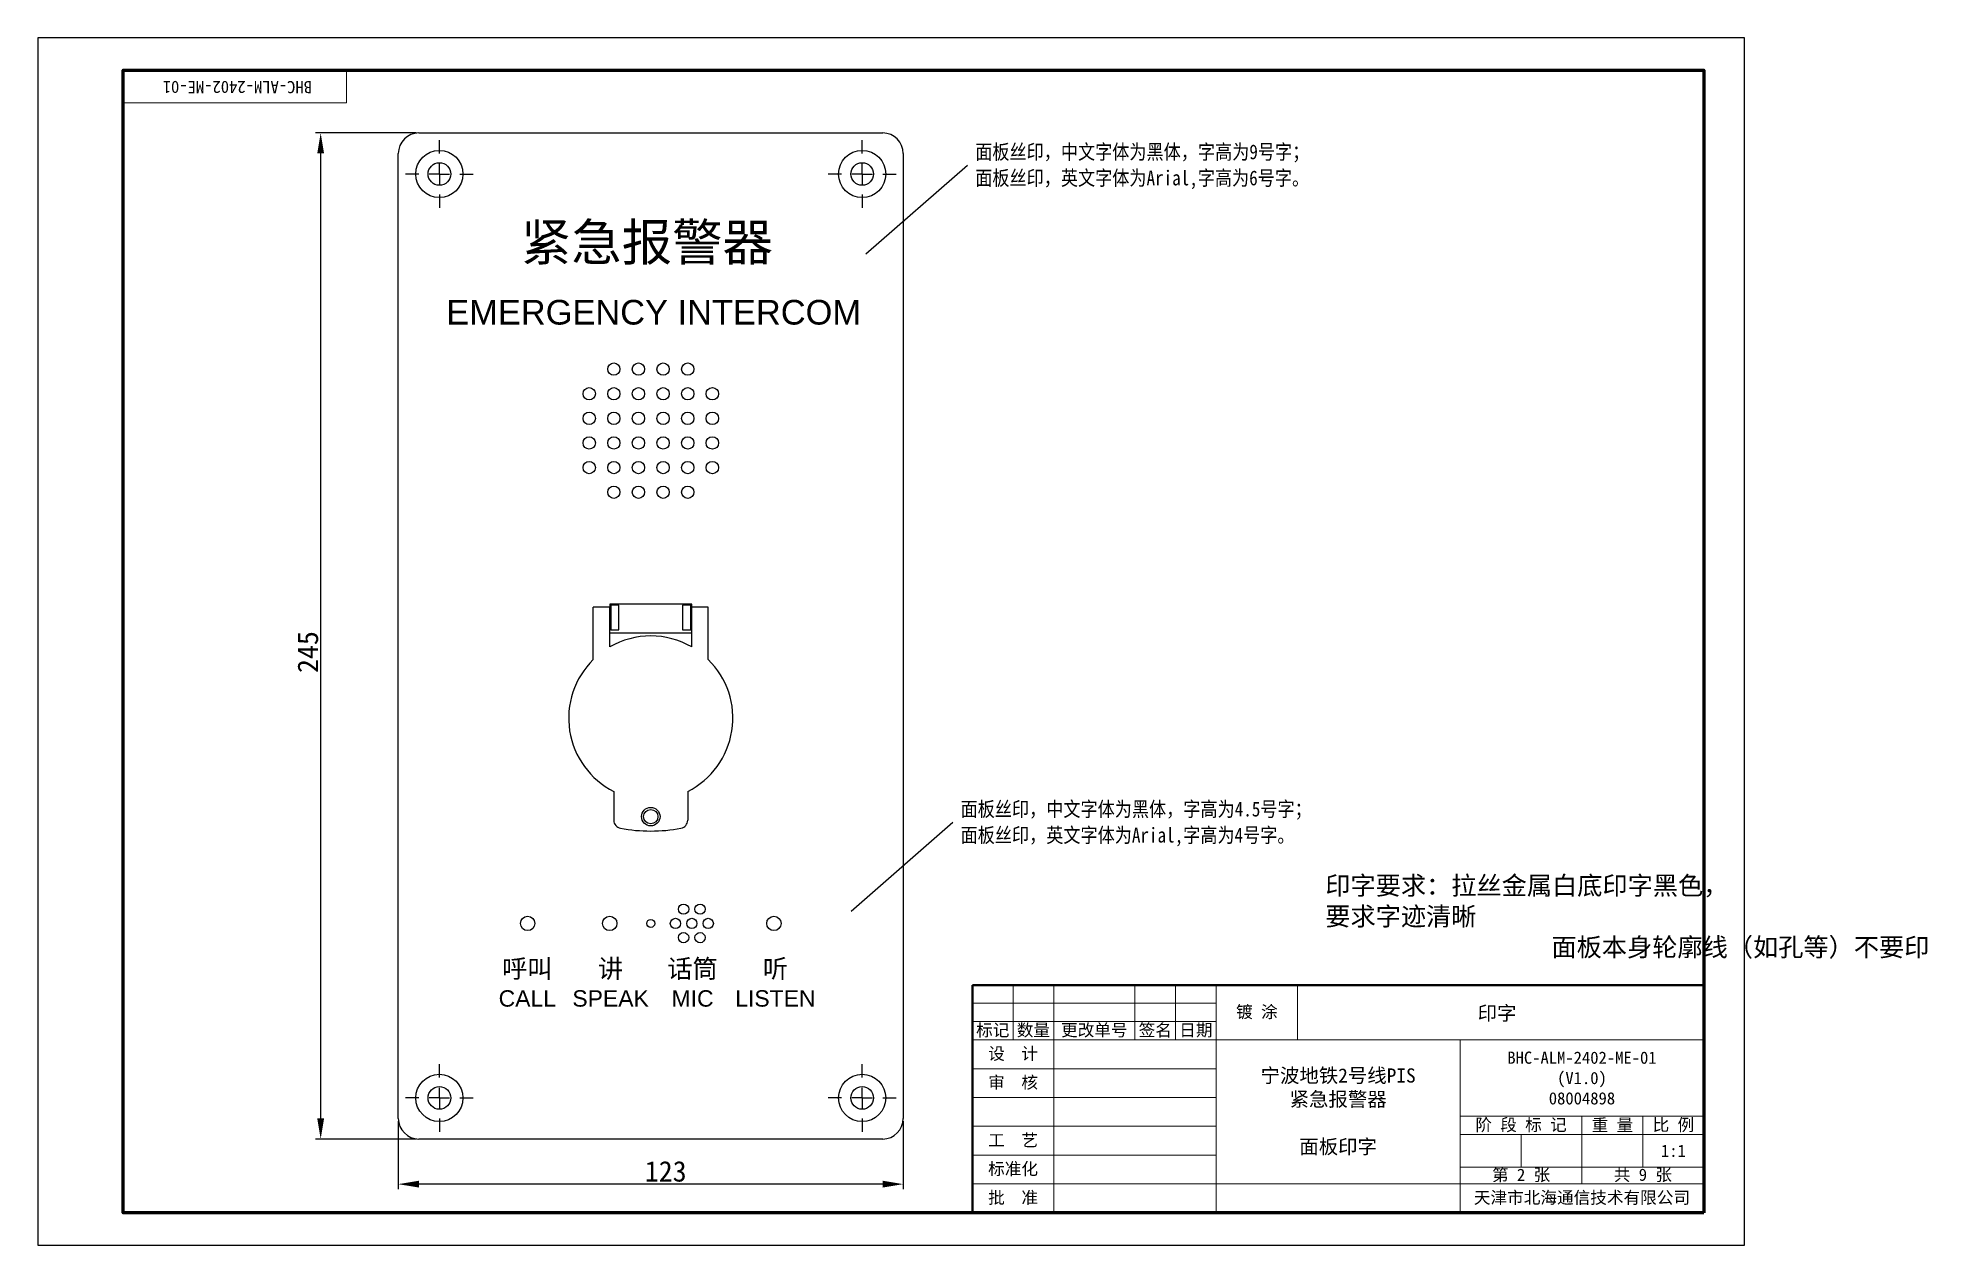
# Model space of a CAD drawing. Header units: millimetres. Extents: x 2047 to 2508, y -516 to -222.
import ezdxf

# ---------------------------------------------------------------- set-up
doc = ezdxf.new("R2010")
doc.units = ezdxf.units.MM
doc.header["$LTSCALE"] = 2
doc.header["$PDMODE"] = 3
doc.header["$PDSIZE"] = -1
doc.linetypes.add('SLD-Solid', pattern=[0])
doc.layers.add('BOTTOMOVERLAY', color=54, linetype='SLD-Solid')
doc.layers.add('DIMENSIONS', color=3, linetype='Continuous')
doc.styles.add('SIMPLEX', font='SimSun.ttf', dxfattribs={"width": 0.85, "height": 5})
doc.styles.add('SLDTEXTSTYLE1', font='simfang0.ttf', dxfattribs={"bigfont": 'bigfont'})
doc.styles.get("Standard").update_dxf_attribs({"font": 'SimSun.ttf'})
doc.dimstyles.new('ISO-25', dxfattribs={"dimtxt": 5, "dimasz": 5, "dimexe": 1.25, "dimexo": 0.625, "dimtad": 1, "dimtxsty": 'Standard', "dimcen": 2.5, "dimadec": 0, "dimazin": 0, "dimtfac": 1, "dimtmove": 0, "dimatfit": 3, "dimfxl": 0, "dimarcsym": 0})

# ---------------------------------------------------------------- blocks, each defined once
blk = doc.blocks.new('*D56')
at = {"layer": 'BOTTOMOVERLAY', "color": 0, "lineweight": -2}
for p, q in [((2139.45, -244.95), (2114.9, -244.95)), ((2116.15, -249.95), (2116.15, -484.95)), ((2139.45, -489.95), (2114.9, -489.95))]:
    blk.add_line(p, q, dxfattribs=at)
at = {"layer": 'BOTTOMOVERLAY', "color": 0}
for points in [[(2115.32, -249.95), (2116.98, -249.95), (2116.15, -244.95)], [(2115.32, -484.95), (2116.98, -484.95), (2116.15, -489.95)]]:
    blk.add_solid(points, dxfattribs=at)
at = {"layer": 'Defpoints', "color": 0}
for p in [(2140.07, -244.95), (2116.15, -489.95), (2140.07, -489.95)]:
    blk.add_point(p, dxfattribs=at)
at = {"layer": 'BOTTOMOVERLAY', "color": 0, "lineweight": -3, "insert": (2110.52, -371.37), "char_height": 5, "attachment_point": 2, "rotation": 90}
blk.add_mtext('245', dxfattribs=at)
blk = doc.blocks.new('*D57')
at = {"layer": 'BOTTOMOVERLAY', "color": 0, "lineweight": -2}
for p, q in [((2135.07, -485.57), (2135.07, -502.19)), ((2258.07, -485.57), (2258.07, -502.19)), ((2253.07, -500.94), (2140.07, -500.94))]:
    blk.add_line(p, q, dxfattribs=at)
at = {"layer": 'BOTTOMOVERLAY', "color": 0}
for points in [[(2140.07, -500.11), (2140.07, -501.77), (2135.07, -500.94)], [(2253.07, -500.11), (2253.07, -501.77), (2258.07, -500.94)]]:
    blk.add_solid(points, dxfattribs=at)
at = {"layer": 'Defpoints', "color": 0}
for p in [(2135.07, -484.95), (2258.07, -484.95), (2135.07, -500.94)]:
    blk.add_point(p, dxfattribs=at)
at = {"layer": 'BOTTOMOVERLAY', "color": 0, "lineweight": -3, "insert": (2200.21, -495.32), "char_height": 5, "attachment_point": 2}
blk.add_mtext('123', dxfattribs=at)
blk = doc.blocks.new('SW_CENTERMARKSYMBOL_109')
at = {"layer": 'BOTTOMOVERLAY', "color": 0}
for p, q in [((0, 5), (0, 8.25)), ((-5, 0), (-8.25, 0)), ((0, 0), (-2.5, 0)), ((0, 0), (0, 2.5)), ((0, 0), (0, -2.5)), ((0, 0), (2.5, 0)), ((5, 0), (8.25, 0)), ((0, -5), (0, -8.25))]:
    blk.add_line(p, q, dxfattribs=at)
blk = doc.blocks.new('SW_CENTERMARKSYMBOL_110')
at = {"layer": 'BOTTOMOVERLAY', "color": 0}
for p, q in [((0, 5), (0, 8.25)), ((-5, 0), (-8.25, 0)), ((0, 0), (-2.5, 0)), ((0, 0), (0, 2.5)), ((0, 0), (0, -2.5)), ((0, 0), (2.5, 0)), ((5, 0), (8.25, 0)), ((0, -5), (0, -8.25))]:
    blk.add_line(p, q, dxfattribs=at)
blk = doc.blocks.new('SW_CENTERMARKSYMBOL_111')
at = {"layer": 'BOTTOMOVERLAY', "color": 0}
for p, q in [((0, 5), (0, 8.25)), ((-5, 0), (-8.25, 0)), ((0, 0), (-2.5, 0)), ((0, 0), (0, 2.5)), ((0, 0), (0, -2.5)), ((0, 0), (2.5, 0)), ((5, 0), (8.25, 0)), ((0, -5), (0, -8.25))]:
    blk.add_line(p, q, dxfattribs=at)
blk = doc.blocks.new('SW_CENTERMARKSYMBOL_112')
at = {"layer": 'BOTTOMOVERLAY', "color": 0}
for p, q in [((0, 5), (0, 8.25)), ((-5, 0), (-8.25, 0)), ((0, 0), (-2.5, 0)), ((0, 0), (0, 2.5)), ((0, 0), (0, -2.5)), ((0, 0), (2.5, 0)), ((5, 0), (8.25, 0)), ((0, -5), (0, -8.25))]:
    blk.add_line(p, q, dxfattribs=at)
blk = doc.blocks.new('A$C305E76BB')
for p, q in [((27.89, -8.87), (3.09, -30.48)), ((24.33, -168.92), (-0.47, -190.53))]:
    blk.add_line(p, q)
at = {"layer": 'DIMENSIONS', "color": 0, "style": 'SIMPLEX', "width": 0.85}
for s, p in [('面板丝印，中文字体为黑体，字高为9号字；', (29.77, -7.37, 8102.56)), ('面板丝印，英文字体为Arial,字高为6号字。', (29.77, -13.72, 8102.56)), ('面板丝印，中文字体为黑体，字高为4.5号字；', (26.21, -167.42, 8102.56)), ('面板丝印，英文字体为Arial,字高为4号字。', (26.21, -173.76, 8102.56))]:
    blk.add_text(s, height=3.6, rotation=360, dxfattribs=at).set_placement(p)

msp = doc.modelspace()

# ---------------------------------------------------------------- linework, layer by layer
at = {"color": 0, "lineweight": 13}
for p, q in [((2122.476, -229.699), (2122.476, -237.619)), ((2068.026, -237.619), (2122.476, -237.619)), ((2284.836, -452.449), (2284.836, -465.814)), ((2294.736, -452.449), (2294.736, -507.887)), ((2312.556, -452.449), (2393.736, -452.449)), ((2314.536, -452.449), (2314.536, -465.814)), ((2314.536, -452.449), (2314.536, -465.814)), ((2314.536, -452.449), (2314.536, -465.814)), ((2324.434, -452.449), (2324.434, -465.814)), ((2324.434, -452.449), (2324.434, -465.814)), ((2324.434, -452.449), (2324.434, -465.814)), ((2334.336, -452.449), (2334.336, -507.889)), ((2354.139, -452.449), (2354.139, -465.814)), ((2274.936, -456.904), (2334.336, -456.904)), ((2274.936, -461.359), (2334.336, -461.359)), ((2274.936, -465.814), (2453.136, -465.814)), ((2393.736, -465.814), (2393.736, -507.889)), ((2274.936, -472.823), (2334.336, -472.823)), ((2274.936, -479.832), (2334.336, -479.832)), ((2274.936, -486.841), (2334.336, -486.841)), ((2393.736, -484.422), (2453.136, -484.422)), ((2423.436, -484.422), (2423.436, -500.86)), ((2438.286, -484.422), (2438.286, -496.801)), ((2393.736, -488.878), (2453.136, -488.878)), ((2408.586, -488.878), (2408.586, -496.801)), ((2274.936, -493.85), (2334.336, -493.85)), ((2393.796, -496.801), (2453.136, -496.801)), ((2274.936, -500.86), (2453.136, -500.86))]:
    msp.add_line(p, q, dxfattribs=at)
at = {"lineweight": -3}
for p, q in [((2140.074, -244.949), (2253.074, -244.949)), ((2135.074, -484.949), (2135.074, -249.949)), ((2258.074, -249.949), (2258.074, -484.949)), ((2182.574, -373.166), (2182.574, -360.449)), ((2186.574, -360.449), (2182.574, -360.449)), ((2206.574, -359.699), (2186.574, -359.699)), ((2186.574, -359.699), (2186.574, -360.449)), ((2186.574, -359.949), (2186.824, -359.949)), ((2186.574, -370.128), (2186.574, -360.449)), ((2186.824, -359.949), (2186.824, -365.949)), ((2188.824, -359.949), (2186.824, -359.949)), ((2188.824, -365.949), (2188.824, -359.949)), ((2204.324, -359.949), (2204.324, -365.949)), ((2206.324, -359.949), (2204.324, -359.949)), ((2206.324, -365.949), (2206.324, -359.949)), ((2206.324, -359.949), (2206.574, -359.949)), ((2206.574, -360.449), (2206.574, -359.699)), ((2206.574, -370.128), (2206.574, -360.449)), ((2210.574, -360.449), (2206.574, -360.449)), ((2210.574, -373.166), (2210.574, -360.449)), ((2186.824, -365.949), (2186.574, -365.949)), ((2186.574, -366.699), (2206.574, -366.699)), ((2186.824, -365.949), (2188.824, -365.949)), ((2204.324, -365.949), (2206.324, -365.949)), ((2206.574, -365.949), (2206.324, -365.949)), ((2187.574, -405.309), (2187.574, -412.316)), ((2205.574, -405.309), (2205.574, -412.316)), ((2253.074, -489.949), (2140.074, -489.949))]:
    msp.add_line(p, q, dxfattribs=at)
at = {"color": 0, "lineweight": 50}
for q in [(2453.136, -452.449), (2274.936, -507.889)]:
    msp.add_line((2274.936, -452.449), q, dxfattribs=at)
at = {"color": 0, "ltscale": 0.4}
msp.add_lwpolyline([(2047.236, -515.809), (2463.036, -515.809), (2463.036, -221.779), (2047.236, -221.779)], close=True, dxfattribs=at)
at = {"color": 0, "lineweight": 100, "ltscale": 0.4}
msp.add_lwpolyline([(2453.136, -507.889), (2068.026, -507.889), (2068.026, -229.699), (2453.136, -229.699)], close=True, dxfattribs=at)
at = {"lineweight": -3}
for centre, radius in [((2145.074, -254.949), 5.75), ((2145.074, -254.949), 2.75), ((2248.074, -254.949), 5.75), ((2248.074, -254.949), 2.75), ((2187.574, -302.449), 1.5), ((2193.574, -302.449), 1.5), ((2199.574, -302.449), 1.5), ((2205.574, -302.449), 1.5), ((2181.574, -308.449), 1.5), ((2187.574, -308.449), 1.5), ((2193.574, -308.449), 1.5), ((2199.574, -308.449), 1.5), ((2205.574, -308.449), 1.5), ((2211.574, -308.449), 1.5), ((2181.574, -314.449), 1.5), ((2187.574, -314.449), 1.5), ((2193.574, -314.449), 1.5), ((2199.574, -314.449), 1.5), ((2205.574, -314.449), 1.5), ((2211.574, -314.449), 1.5), ((2181.574, -320.449), 1.5), ((2187.574, -320.449), 1.5), ((2193.574, -320.449), 1.5), ((2199.574, -320.449), 1.5), ((2205.574, -320.449), 1.5), ((2211.574, -320.449), 1.5), ((2181.574, -326.449), 1.5), ((2187.574, -326.449), 1.5), ((2193.574, -326.449), 1.5), ((2199.574, -326.449), 1.5), ((2205.574, -326.449), 1.5), ((2211.574, -326.449), 1.5), ((2187.574, -332.449), 1.5), ((2193.574, -332.449), 1.5), ((2199.574, -332.449), 1.5), ((2205.574, -332.449), 1.5), ((2196.574, -411.449), 2.25), ((2196.574, -411.449), 1.75), ((2166.574, -437.449), 1.75), ((2186.574, -437.449), 1.75), ((2196.574, -437.449), 0.987), ((2202.574, -437.449), 1.25), ((2204.574, -433.985), 1.25), ((2206.574, -437.449), 1.25), ((2208.574, -433.985), 1.25), ((2210.574, -437.449), 1.25), ((2226.574, -437.449), 1.75), ((2204.574, -440.913), 1.25), ((2208.574, -440.913), 1.25), ((2145.074, -479.949), 5.75), ((2145.074, -479.949), 2.75), ((2248.074, -479.949), 5.75), ((2248.074, -479.949), 2.75)]:
    msp.add_circle(centre, radius, dxfattribs=at)
for centre, radius, start, end in [((2140.074, -249.949), 5, 90, 180), ((2253.074, -249.949), 5, 0, 90), ((2196.574, -387.449), 20, 60, 120), ((2196.574, -387.449), 20, 134.427, 243.25632), ((2196.574, -387.449), 20, 296.74368, 45.573), ((2189.574, -412.316), 2, 180, 259.66011), ((2203.574, -412.316), 2, 280.33989, 0), ((2196.574, -373.949), 41, 259.66011, 280.33989), ((2140.074, -484.949), 5, 180, 270), ((2253.074, -484.949), 5, 270, 0)]:
    msp.add_arc(centre, radius, start, end, dxfattribs=at)

# ---------------------------------------------------------------- block references
msp.add_blockref('A$C305E76BB', (2245.846, -243.983))
at = {"layer": 'BOTTOMOVERLAY', "color": 7, "lineweight": -3}
for name, p in [('SW_CENTERMARKSYMBOL_109', (2145.074, -254.949)), ('SW_CENTERMARKSYMBOL_110', (2248.074, -254.949)), ('SW_CENTERMARKSYMBOL_111', (2145.074, -479.949)), ('SW_CENTERMARKSYMBOL_112', (2248.074, -479.949))]:
    msp.add_blockref(name, p, dxfattribs=at)

# ---------------------------------------------------------------- texts
at = {"color": 0, "lineweight": 13, "insert": (2095.859, -233.765), "char_height": 2.97, "width": 59.4, "attachment_point": 5, "rotation": 180}
msp.add_mtext('BHC-ALM-2402-ME-01', dxfattribs=at)
at = {"lineweight": -3, "attachment_point": 1}
for s, insert, char_height in [('{\\fSimHei|b0|i0|c134|p2;紧急报警器}', (2164.955, -267.048), 9), ('{\\fArial|b0|i0|c0|p34;EMERGENCY INTERCOM}', (2146.752, -285.61), 6), ('{\\fSimHei|b0|i0|c134|p2;印字要求：拉丝金属白底印字黑色，\\P要求字迹清晰\\P                  面板本身轮廓线（如孔等）不要印}', (2360.904, -425.971), 4.5)]:
    msp.add_mtext(s, dxfattribs=dict(at, insert=insert, char_height=char_height))
at = {"char_height": 4.5, "attachment_point": 2, "style": 'SLDTEXTSTYLE1'}
for s, insert in [('{\\fSimHei|b0|i0|c134|p2;呼叫}\\P{\\fArial|b0|i0|c0|p34;\\H0.88889x;CALL}', (2166.498, -446.213)), ('{\\fSimHei|b0|i0|c134|p2;讲\\P\\fArial|b0|i0|c0|p34;\\H0.88889x;SPEAK}', (2186.784, -446.213)), ('{\\fSimHei|b0|i0|c134|p2;话筒}\\P{\\fArial|b0|i0|c0|p34;\\H0.88889x;MIC}', (2206.753, -446.213)), ('{\\fSimHei|b0|i0|c134|p2;听\\P\\fArial|b0|i0|c0|p34;\\H0.88889x;LISTEN}', (2226.929, -446.213))]:
    msp.add_mtext(s, dxfattribs=dict(at, insert=insert))
at = {"color": 0, "lineweight": 13, "attachment_point": 5}
for s, insert, char_height, width in [('{\\fFangSong_GB2312|b0|i0|c134|p49;镀 涂}', (2344.238, -459.131), 2.97, 19.80295), ('印字', (2402.757, -459.495), 3.465, 27.45199), ('{\\fFangSong_GB2312|b0|i0|c134|p49;标记}', (2279.886, -463.586), 2.97, 9.9), ('{\\fFangSong_GB2312|b0|i0|c134|p49;数量}', (2289.786, -463.586), 2.97, 9.9), ('{\\fFangSong_GB2312|b0|i0|c134|p49;更改单号}', (2304.636, -463.586), 2.97, 19.8), ('{\\fFangSong_GB2312|b0|i0|c134|p49;签名}', (2319.485, -463.586), 2.97, 9.8978), ('{\\fFangSong_GB2312|b0|i0|c134|p49;日期}', (2329.385, -463.586), 2.97, 9.9022), ('{\\fFangSong_GB2312|b0|i0|c134|p49;设  计}', (2284.836, -469.318), 2.97, 19.8), ('BHC-ALM-2402-ME-01\\P(V1.0)\\P08004898', (2423.436, -475.118), 2.97, 59.4), ('宁波地铁2号线PIS\\P紧急报警器\\P\\P面板印字', (2364.036, -483.337), 3.465, 59.4), ('{\\fFangSong_GB2312|b0|i0|c134|p49;审  核}', (2284.836, -476.327), 2.97, 19.8), ('{\\fFangSong_GB2312|b0|i0|c134|p49;阶 段 标 记}', (2408.586, -486.65), 2.97, 29.7), ('{\\fFangSong_GB2312|b0|i0|c134|p49;重 量}', (2430.861, -486.65), 2.97, 14.85), ('{\\fFangSong_GB2312|b0|i0|c134|p49;比 例}', (2445.711, -486.65), 2.97, 14.85), ('{\\fFangSong_GB2312|b0|i0|c134|p49;工  艺}', (2284.836, -490.346), 2.97, 19.8), ('1:1', (2445.711, -492.839), 2.97, 14.85), ('{\\fFangSong_GB2312|b0|i0|c134|p49;标准化}', (2284.836, -497.355), 2.97, 19.8), ('第 2 张', (2408.616, -498.83), 2.97, 29.64068), ('共 9 张', (2438.286, -498.815), 2.97, 29.7), ('{\\fFangSong_GB2312|b0|i0|c134|p49;批  准}', (2284.836, -504.373), 2.97, 19.8), ('{\\fFangSong_GB2312|b0|i0|c134|p49;天津市北海通信技术有限公司}', (2423.436, -504.374), 2.97, 59.4)]:
    msp.add_mtext(s, dxfattribs=dict(at, insert=insert, char_height=char_height, width=width))

# ---------------------------------------------------------------- dimensions: what is measured, and where the dimension line sits
at = {"layer": 'BOTTOMOVERLAY', "color": 7, "lineweight": -3}
dim = msp.add_linear_dim(base=(2116.149, -489.949), p1=(2140.074, -244.949), p2=(2140.074, -489.949), angle=90, dimstyle='ISO-25', dxfattribs=at)
dim.commit()
dim.dimension.update_dxf_attribs({"geometry": '*D56', "text_midpoint": (2116.149, -371.368), "dimtype": 160})
dim = msp.add_linear_dim(base=(2135.074, -500.941), p1=(2258.074, -484.949), p2=(2135.074, -484.949), dimstyle='ISO-25', dxfattribs=at)
dim.commit()
dim.dimension.update_dxf_attribs({"geometry": '*D57', "text_midpoint": (2200.211, -500.941), "dimtype": 160})

doc.saveas('drawing.dxf')
